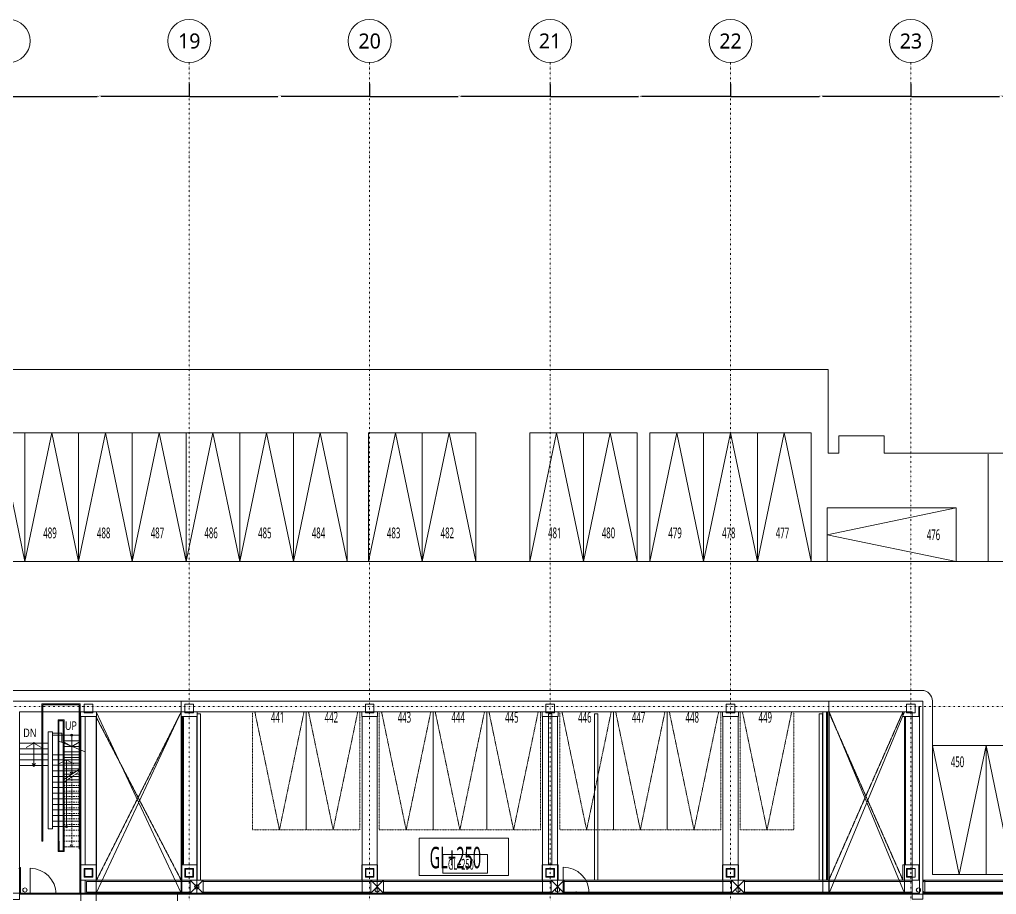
# Model space of a CAD drawing. Extents: x -76427 to 292734, y -42117 to 131250.
# Drawn here: x 151700 to 197181, y 90491 to 131250 of the extents above; entities that cross this region are included whole.
import ezdxf
from ezdxf.enums import TextEntityAlignment as Align

# ---------------------------------------------------------------- set-up
doc = ezdxf.new("R2010")
doc.units = 0
doc.header["$LTSCALE"] = 250
doc.set_wipeout_variables(frame=1)
for name, pattern in [('H12PL1$0$CENTERK0', [0.065, 0.05, -0.005, 0.005, -0.005]), ('H12PL1$0$DOTK1', [0.01, 0.005, -0.005]), ('H12PL1$0$JJP_三點線', [0.9, 0.3, -0.15, 0, -0.15, 0, -0.15, 0, -0.15]), ('H12PL1$0$JJP_虛線(退縮線、投影線、地下室範圍、非屬本工程、圖面分區)', [0.45, 0.3, -0.15]), ('H12PL1$0$Wipeout_Contour', [1, 0, -1]), ('H12PL1$0$虛線', [0.846667, 0.423333, -0.423333])]:
    doc.linetypes.add(name, pattern=pattern)
for name, color, linetype in [('H12PL1$0$A-DIM', 252, 'Continuous'), ('H12PL1$0$A-OBJE-2D', 252, 'Continuous'), ('H12PL1$0$A-OBJE-MEP', 252, 'Continuous'), ('H12PL1$0$A-RAIL', 252, 'Continuous'), ('H12PL1$0$A-STRS', 252, 'Continuous'), ('H12PL1$0$A-TEXT', 252, 'Continuous'), ('H12PL1$0$A-WALL-EX', 252, 'Continuous'), ('H12PL1$0$A-WALL-IN', 252, 'Continuous'), ('H12PL1$0$Hattch', 252, 'Continuous'), ('H12PL1$0$L10_14_200_LEVEL', 252, 'Continuous'), ('H12PL1$0$L10_14_DRAN', 252, 'Continuous'), ('H12PL1$0$L10_14_HYOKI', 252, 'Continuous'), ('H12PL1$0$L10_14_KABE1', 252, 'Continuous'), ('H12PL1$0$L10_14_LEVEL', 252, 'Continuous'), ('H12PL1$0$L10_14_PKG', 252, 'Continuous'), ('H12PL1$0$L10_14_PKG-NN', 252, 'Continuous'), ('H12PL1$0$L10_14_SIAGE1', 252, 'Continuous'), ('H12PL1$0$L10_14_SITE', 252, 'Continuous'), ('H12PL1$0$L10_14_STEEL2', 252, 'Continuous'), ('H12PL1$0$L10_14_SUGATA2', 252, 'Continuous'), ('H12PL1$0$L10_14_SUGATA3', 252, 'Continuous'), ('H12PL1$0$L10_14_TATEGU1', 252, 'Continuous'), ('H12PL1$0$L10_14_TATEGU3', 252, 'Continuous'), ('H12PL1$0$S-BEAM-SHOW', 252, 'Continuous'), ('H12PL1$0$S-COL', 252, 'Continuous'), ('H12PL1$0$S-FNDN', 252, 'Continuous'), ('H12PL1$0$S-GRID', 252, 'Continuous'), ('H12PL1$0$S-SLAB-SHOW', 252, 'Continuous')]:
    doc.layers.add(name, color=color, linetype=linetype)
doc.styles.add('H12PL1$0$dim-txt', font='isocp.shx', dxfattribs={"width": 0.7, "bigfont": 'chineset.shx'})
doc.styles.add('H12PL1$0$Standard', font='', dxfattribs={"width": 0.8})
doc.styles.get('H12PL1$0$Standard').set_extended_font_data('Microsoft JhengHei')
doc.dimstyles.new('H12PL1$0$ARCH-dim-200MM', dxfattribs={"dimscale": 200, "dimtxt": 0.3, "dimasz": 0.1, "dimexe": 0.1, "dimexo": 0.1, "dimgap": 0.05, "dimtad": 1, "dimdec": 0, "dimlfac": 10, "dimrnd": 0.5, "dimdsep": 46, "dimtxsty": 'H12PL1$0$dim-txt', "dimblk": 'H12PL1$0$_Dot', "dimcen": 2, "dimclrd": 256, "dimclre": 256, "dimclrt": 256, "dimadec": 0, "dimazin": 0, "dimtfac": 1, "dimtix": 1, "dimtmove": 2, "dimatfit": 3, "dimldrblk": 'H12PL1$0$_OBLIQUE', "dimfxl": 1, "dimtvp": 1, "dimtolj": 1, "dimarcsym": 0})

# ---------------------------------------------------------------- blocks, each defined once
blk = doc.blocks.new('*D106')
at = {"layer": 'DEFPOINTS', "color": 0, "linetype": 'Continuous', "transparency": 16777216}
for p in [(151200, 128250), (159600, 128250), (159600, 127670)]:
    blk.add_point(p, dxfattribs=at)
at = {"layer": 'H12PL1$0$A-DIM', "linetype": 'Continuous', "lineweight": -2, "transparency": 16777216}
for p, q in [((151200, 128230), (151200, 127650)), ((159600, 128230), (159600, 127650)), ((151220, 127670), (155321, 127670)), ((159580, 127670), (155479, 127670))]:
    blk.add_line(p, q, dxfattribs=at)
at = {"layer": 'H12PL1$0$A-DIM', "linetype": 'Continuous', "lineweight": 0, "transparency": 16777216, "insert": (155400, 127670), "char_height": 60, "attachment_point": 5, "style": 'H12PL1$0$dim-txt'}
blk.add_mtext('\\A1;84000', dxfattribs=at)
blk = doc.blocks.new('H12PL1$0$_Dot')
blk = doc.blocks.new('H12PL1$0$_OBLIQUE')
at = {"color": 0, "linetype": 'ByBlock', "lineweight": -2}
blk.add_line((-0.5, -0.5), (0.5, 0.5), dxfattribs=at)
blk = doc.blocks.new('*D107')
at = {"layer": 'DEFPOINTS', "color": 0, "linetype": 'Continuous', "transparency": 16777216}
for p in [(159600, 128250), (168000, 128250), (168000, 127670)]:
    blk.add_point(p, dxfattribs=at)
at = {"layer": 'H12PL1$0$A-DIM', "linetype": 'Continuous', "lineweight": -2, "transparency": 16777216}
for p, q in [((159600, 128230), (159600, 127650)), ((168000, 128230), (168000, 127650)), ((159620, 127670), (163721, 127670)), ((167980, 127670), (163879, 127670))]:
    blk.add_line(p, q, dxfattribs=at)
at = {"layer": 'H12PL1$0$A-DIM', "linetype": 'Continuous', "lineweight": 0, "transparency": 16777216, "insert": (163800, 127670), "char_height": 60, "attachment_point": 5, "style": 'H12PL1$0$dim-txt'}
blk.add_mtext('\\A1;84000', dxfattribs=at)
blk = doc.blocks.new('*D108')
at = {"layer": 'DEFPOINTS', "color": 0, "linetype": 'Continuous', "transparency": 16777216}
for p in [(168000, 128250), (176400, 128250), (176400, 127670)]:
    blk.add_point(p, dxfattribs=at)
at = {"layer": 'H12PL1$0$A-DIM', "linetype": 'Continuous', "lineweight": -2, "transparency": 16777216}
for p, q in [((168000, 128230), (168000, 127650)), ((176400, 128230), (176400, 127650)), ((168020, 127670), (172121, 127670)), ((176380, 127670), (172279, 127670))]:
    blk.add_line(p, q, dxfattribs=at)
at = {"layer": 'H12PL1$0$A-DIM', "linetype": 'Continuous', "lineweight": 0, "transparency": 16777216, "insert": (172200, 127670), "char_height": 60, "attachment_point": 5, "style": 'H12PL1$0$dim-txt'}
blk.add_mtext('\\A1;84000', dxfattribs=at)
blk = doc.blocks.new('*D109')
at = {"layer": 'DEFPOINTS', "color": 0, "linetype": 'Continuous', "transparency": 16777216}
for p in [(176400, 128250), (184800, 128250), (184800, 127670)]:
    blk.add_point(p, dxfattribs=at)
at = {"layer": 'H12PL1$0$A-DIM', "linetype": 'Continuous', "lineweight": -2, "transparency": 16777216}
for p, q in [((176400, 128230), (176400, 127650)), ((184800, 128230), (184800, 127650)), ((176420, 127670), (180521, 127670)), ((184780, 127670), (180679, 127670))]:
    blk.add_line(p, q, dxfattribs=at)
at = {"layer": 'H12PL1$0$A-DIM', "linetype": 'Continuous', "lineweight": 0, "transparency": 16777216, "insert": (180600, 127670), "char_height": 60, "attachment_point": 5, "style": 'H12PL1$0$dim-txt'}
blk.add_mtext('\\A1;84000', dxfattribs=at)
blk = doc.blocks.new('*D110')
at = {"layer": 'DEFPOINTS', "color": 0, "linetype": 'Continuous', "transparency": 16777216}
for p in [(184800, 128250), (193200, 128250), (193200, 127670)]:
    blk.add_point(p, dxfattribs=at)
at = {"layer": 'H12PL1$0$A-DIM', "linetype": 'Continuous', "lineweight": -2, "transparency": 16777216}
for p, q in [((184800, 128230), (184800, 127650)), ((193200, 128230), (193200, 127650)), ((184820, 127670), (188921, 127670)), ((193180, 127670), (189079, 127670))]:
    blk.add_line(p, q, dxfattribs=at)
at = {"layer": 'H12PL1$0$A-DIM', "linetype": 'Continuous', "lineweight": 0, "transparency": 16777216, "insert": (189000, 127670), "char_height": 60, "attachment_point": 5, "style": 'H12PL1$0$dim-txt'}
blk.add_mtext('\\A1;84000', dxfattribs=at)
blk = doc.blocks.new('*D111')
at = {"layer": 'DEFPOINTS', "color": 0, "linetype": 'Continuous', "transparency": 16777216}
for p in [(193200, 128250), (201600, 128250), (201600, 127670)]:
    blk.add_point(p, dxfattribs=at)
at = {"layer": 'H12PL1$0$A-DIM', "linetype": 'Continuous', "lineweight": -2, "transparency": 16777216}
for p, q in [((193200, 128230), (193200, 127650)), ((201600, 128230), (201600, 127650)), ((193220, 127670), (197321, 127670)), ((201580, 127670), (197479, 127670))]:
    blk.add_line(p, q, dxfattribs=at)
at = {"layer": 'H12PL1$0$A-DIM', "linetype": 'Continuous', "lineweight": 0, "transparency": 16777216, "insert": (197400, 127670), "char_height": 60, "attachment_point": 5, "style": 'H12PL1$0$dim-txt'}
blk.add_mtext('\\A1;84000', dxfattribs=at)
blk = doc.blocks.new('H12PL1')
at = {"layer": 'H12PL1$0$L10_14_200_LEVEL', "lineweight": 0, "flags": 128}
blk.add_lwpolyline([(171401.8, 92350.47), (173482.89, 92350.47), (173482.89, 91482.58), (171401.8, 91482.58)], close=True, dxfattribs=at)
at = {"layer": 'H12PL1$0$L10_14_DRAN', "lineweight": 0}
for centre in [(151950, 90700), (159950, 90850), (168350, 90700), (176750, 90700), (185150, 90700), (193550, 90700)]:
    blk.add_circle(centre, 100, dxfattribs=at)
at = {"layer": 'H12PL1$0$L10_14_HYOKI', "linetype": 'H12PL1$0$CENTERK0', "lineweight": 0}
for p, q in [((155280, 91150), (159230, 99000)), ((155280, 98730), (159230, 91150)), ((192830, 91150), (189370, 99000)), ((192830, 99000), (189370, 91150))]:
    blk.add_line(p, q, dxfattribs=at)
at = {"layer": 'H12PL1$0$L10_14_HYOKI', "lineweight": 0}
blk.add_line((153502, 97650), (154752, 97130), dxfattribs=at)
at = {"layer": 'H12PL1$0$L10_14_HYOKI', "lineweight": 0, "flags": 128}
for points in [[(154127, 97910), (154127, 97390), (154477, 97590), (154127, 97390), (153777, 97590)], [(152365, 96500), (152365, 97540), (152715, 97340), (152365, 97540), (152015, 97340)], [(153885, 93650), (153885, 96770), (154235, 96570), (153885, 96770), (153535, 96570)]]:
    blk.add_lwpolyline(points, dxfattribs=at)
at = {"layer": 'H12PL1$0$L10_14_HYOKI', "lineweight": 0}
for centre in [(154127, 97910), (152365, 96500), (153885, 93650)]:
    blk.add_circle(centre, 50, dxfattribs=at)
at = {"layer": 'H12PL1$0$L10_14_KABE1', "lineweight": 0}
for p, q in [((151750, 91750), (151150, 91750)), ((151750, 91750), (151750, 90550)), ((152135, 90550), (151750, 90550)), ((152135, 90500), (152135, 90550)), ((153465, 90500), (153465, 90550)), ((176950, 90550), (153465, 90550)), ((178280, 90550), (178280, 90500)), ((185350, 90550), (178280, 90550)), ((243550, 90550), (185350, 90550))]:
    blk.add_line(p, q, dxfattribs=at)
at = {"layer": 'H12PL1$0$L10_14_KABE1', "lineweight": 0, "flags": 128}
for points in [[(176950, 90550), (176950, 90500)], [(185350, 90550), (185350, 90500)]]:
    blk.add_lwpolyline(points, dxfattribs=at)
at = {"layer": 'H12PL1$0$L10_14_LEVEL', "lineweight": 0, "flags": 128}
blk.add_lwpolyline([(170299.49, 93115.77), (174461.66, 93115.77), (174461.66, 91379.99), (170299.49, 91379.99)], close=True, dxfattribs=at)
at = {"layer": 'H12PL1$0$L10_14_PKG', "lineweight": 0, "flags": 128}
for points in [[(151950, 106000), (150700, 112000), (149450, 106000)], [(154450, 106000), (153200, 112000), (151950, 106000)], [(156950, 106000), (155700, 112000), (154450, 106000)], [(159450, 106000), (158200, 112000), (156950, 106000)], [(161950, 106000), (160700, 112000), (159450, 106000)], [(164450, 106000), (163200, 112000), (161950, 106000)], [(166950, 106000), (165700, 112000), (164450, 106000)], [(170450, 106000), (169200, 112000), (167950, 106000)], [(172950, 106000), (171700, 112000), (170450, 106000)], [(177950, 106000), (176700, 112000), (175450, 106000)], [(180450, 106000), (179200, 112000), (177950, 106000)], [(183550, 106000), (182300, 112000), (181050, 106000)], [(186050, 106000), (184800, 112000), (183550, 106000)], [(188550, 106000), (187300, 112000), (186050, 106000)], [(195300, 108500), (189300, 107250), (195300, 106000)], [(194200, 97425), (195450, 91425), (196700, 97425)], [(196700, 97425), (197950, 91425), (199200, 97425)]]:
    blk.add_lwpolyline(points, dxfattribs=at)
for points in [[(151950, 106000), (151950, 112000), (149450, 112000), (149450, 106000)], [(154450, 106000), (154450, 112000), (151950, 112000), (151950, 106000)], [(156950, 106000), (156950, 112000), (154450, 112000), (154450, 106000)], [(159450, 106000), (159450, 112000), (156950, 112000), (156950, 106000)], [(161950, 106000), (161950, 112000), (159450, 112000), (159450, 106000)], [(164450, 106000), (164450, 112000), (161950, 112000), (161950, 106000)], [(166950, 106000), (166950, 112000), (164450, 112000), (164450, 106000)], [(170450, 106000), (170450, 112000), (167950, 112000), (167950, 106000)], [(172950, 106000), (172950, 112000), (170450, 112000), (170450, 106000)], [(177950, 106000), (177950, 112000), (175450, 112000), (175450, 106000)], [(180450, 106000), (180450, 112000), (177950, 112000), (177950, 106000)], [(183550, 106000), (183550, 112000), (181050, 112000), (181050, 106000)], [(186050, 106000), (186050, 112000), (183550, 112000), (183550, 106000)], [(188550, 106000), (188550, 112000), (186050, 112000), (186050, 106000)], [(195300, 108500), (195300, 106000), (189300, 106000), (189300, 108500)], [(194200, 97425), (194200, 91425), (196700, 91425), (196700, 97425)], [(196700, 97425), (196700, 91425), (199200, 91425), (199200, 97425)]]:
    blk.add_lwpolyline(points, close=True, dxfattribs=at)
at = {"layer": 'H12PL1$0$L10_14_PKG', "linetype": 'H12PL1$0$DOTK1', "lineweight": 0, "flags": 128}
for points in [[(162550, 99500), (162550, 93500), (165050, 93500), (165050, 99500)], [(165050, 99500), (165050, 93500), (167550, 93500), (167550, 99500)], [(168450, 99500), (168450, 93500), (170950, 93500), (170950, 99500)], [(170950, 99500), (170950, 93500), (173450, 93500), (173450, 99500)], [(173450, 99500), (173450, 93500), (175950, 93500), (175950, 99500)], [(176850, 99500), (176850, 93500), (179350, 93500), (179350, 99500)], [(179350, 99500), (179350, 93500), (181850, 93500), (181850, 99500)], [(181850, 99500), (181850, 93500), (184350, 93500), (184350, 99500)], [(187750, 99500), (187750, 93500), (185250, 93500), (185250, 99500)]]:
    blk.add_lwpolyline(points, close=True, dxfattribs=at)
for points in [[(162550, 99500), (163800, 93500), (165050, 99500)], [(165050, 99500), (166300, 93500), (167550, 99500)], [(168450, 99500), (169700, 93500), (170950, 99500)], [(170950, 99500), (172200, 93500), (173450, 99500)], [(173450, 99500), (174700, 93500), (175950, 99500)], [(176850, 99500), (178100, 93500), (179350, 99500)], [(179350, 99500), (180600, 93500), (181850, 99500)], [(181850, 99500), (183100, 93500), (184350, 99500)], [(187750, 99500), (186500, 93500), (185250, 99500)]]:
    blk.add_lwpolyline(points, dxfattribs=at)
at = {"layer": 'H12PL1$0$L10_14_SIAGE1', "lineweight": 0}
for p, q in [((176950, 90550), (176975, 90550)), ((178280, 90550), (178255, 90550))]:
    blk.add_line(p, q, dxfattribs=at)
at = {"layer": 'H12PL1$0$L10_14_SITE', "lineweight": 0}
for p, q in [((196800, 106000), (196800, 111000)), ((18950, 106000), (250600, 106000)), ((25250, 100000), (193700, 100000)), ((194200, 91425), (194200, 99500))]:
    blk.add_line(p, q, dxfattribs=at)
blk.add_arc((193700, 99500), 500, 0, 90, dxfattribs=at)
at = {"layer": 'H12PL1$0$L10_14_STEEL2', "lineweight": 0, "flags": 128}
for points in [[(154710, 98950), (154710, 99350), (155110, 99350), (155110, 98950)], [(154735, 98975), (154735, 99325), (155085, 99325), (155085, 98975)], [(159400, 98950), (159400, 99350), (159800, 99350), (159800, 98950)], [(159425, 98975), (159425, 99325), (159775, 99325), (159775, 98975)], [(167800, 98950), (167800, 99350), (168200, 99350), (168200, 98950)], [(167825, 98975), (167825, 99325), (168175, 99325), (168175, 98975)], [(176200, 98950), (176200, 99350), (176600, 99350), (176600, 98950)], [(176225, 98975), (176225, 99325), (176575, 99325), (176575, 98975)], [(184600, 98950), (184600, 99350), (185000, 99350), (185000, 98950)], [(184625, 98975), (184625, 99325), (184975, 99325), (184975, 98975)], [(193000, 98950), (193000, 99350), (193400, 99350), (193400, 98950)], [(193025, 98975), (193025, 99325), (193375, 99325), (193375, 98975)], [(154710, 91300), (154710, 91700), (155110, 91700), (155110, 91300)], [(154735, 91325), (154735, 91675), (155085, 91675), (155085, 91325)], [(159400, 91300), (159400, 91700), (159800, 91700), (159800, 91300)], [(159425, 91325), (159425, 91675), (159775, 91675), (159775, 91325)], [(167800, 91300), (167800, 91700), (168200, 91700), (168200, 91300)], [(167825, 91325), (167825, 91675), (168175, 91675), (168175, 91325)], [(176200, 91300), (176200, 91700), (176600, 91700), (176600, 91300)], [(176225, 91325), (176225, 91675), (176575, 91675), (176575, 91325)], [(184600, 91300), (184600, 91700), (185000, 91700), (185000, 91300)], [(184625, 91325), (184625, 91675), (184975, 91675), (184975, 91325)], [(193000, 91300), (193000, 91700), (193400, 91700), (193400, 91300)], [(193025, 91325), (193025, 91675), (193375, 91675), (193375, 91325)]]:
    blk.add_lwpolyline(points, close=True, dxfattribs=at)
at = {"layer": 'H12PL1$0$L10_14_SUGATA2', "lineweight": 0}
for p, q in [((155280, 99450), (159180, 99450)), ((155280, 99400), (159180, 99400)), ((159180, 99450), (159180, 99400)), ((189270, 99450), (189270, 91150)), ((189270, 99450), (192780, 99450)), ((189320, 99400), (189320, 91150)), ((189320, 99400), (192780, 99400)), ((192780, 99450), (192780, 99400)), ((154540, 91870), (154540, 98780)), ((154760, 98780), (154760, 91870)), ((159280, 98730), (159330, 98730)), ((159280, 98730), (159280, 91920)), ((159330, 98730), (159330, 91920)), ((193470, 98730), (193470, 91920)), ((193520, 98730), (193470, 98730)), ((193520, 98730), (193520, 91920)), ((151500, 98060), (151700, 98060)), ((151700, 91750), (151700, 98060)), ((153030, 98060), (153230, 98060)), ((153030, 93550), (153030, 98060)), ((153230, 93550), (153230, 98060)), ((153744, 97549.33), (153744, 98010)), ((154510, 97230.67), (154510, 98010)), ((153230, 97000), (154540, 97000)), ((153030, 93550), (153230, 93550)), ((159330, 91920), (159280, 91920)), ((193520, 91920), (193470, 91920)), ((154560, 91150), (154560, 90550)), ((154760, 91150), (154760, 90550))]:
    blk.add_line(p, q, dxfattribs=at)
at = {"layer": 'H12PL1$0$L10_14_SUGATA2', "lineweight": 0, "flags": 128}
blk.add_lwpolyline([(244100, 113800), (243600, 113800), (243600, 114950), (235150, 114950), (235150, 106200), (234550, 106200), (234550, 106950), (201650, 106950), (201650, 106200), (201050, 106200), (201050, 114950), (199050, 114950), (199050, 111550), (199850, 111550), (199850, 111050), (191950, 111050), (191950, 111850), (189850, 111850), (189850, 111050), (189350, 111050), (189350, 114950), (145050, 114950)], dxfattribs=at)
for points in [[(155280, 99500), (154540, 99500), (154540, 98780), (155280, 98780)], [(159970, 99500), (159230, 99500), (159230, 98780), (159970, 98780)], [(168370, 99500), (167630, 99500), (167630, 98780), (168370, 98780)], [(176770, 99500), (176030, 99500), (176030, 98780), (176770, 98780)], [(185170, 99500), (184430, 99500), (184430, 98780), (185170, 98780)], [(193570, 99500), (192830, 99500), (192830, 98780), (193570, 98780)], [(154540, 91150), (154540, 91870), (155280, 91870), (155280, 91150)], [(159230, 91150), (159230, 91870), (159970, 91870), (159970, 91150)], [(167630, 91150), (167630, 91870), (168370, 91870), (168370, 91150)], [(176030, 91150), (176030, 91870), (176770, 91870), (176770, 91150)], [(184430, 91150), (184430, 91870), (185170, 91870), (185170, 91150)], [(192830, 91150), (192830, 91870), (193570, 91870), (193570, 91150)]]:
    blk.add_lwpolyline(points, close=True, dxfattribs=at)
at = {"layer": 'H12PL1$0$L10_14_SUGATA3', "lineweight": 0}
for p, q in [((151500, 99500), (154540, 99500)), ((155280, 99500), (159230, 99500)), ((155280, 99500), (159230, 99500)), ((159970, 99500), (189500, 99500)), ((192830, 99500), (189500, 99500)), ((155280, 99000), (159230, 99000)), ((155280, 98780), (155280, 91870)), ((159230, 98780), (159230, 91870)), ((189370, 91150), (189370, 99000)), ((189370, 99000), (192830, 99000)), ((192950, 91870), (192950, 98780)), ((193570, 91870), (193570, 98780)), ((153230, 98010), (153664, 98010)), ((153664, 97582.61), (153664, 98010)), ((153744, 97910), (154510, 97910)), ((151700, 97540), (153030, 97540)), ((153744, 97650), (154510, 97650)), ((154127, 97390), (154510, 97390)), ((151700, 97280), (153030, 97280)), ((151700, 97020), (153030, 97020)), ((151700, 96760), (153030, 96760)), ((151700, 96500), (153030, 96500)), ((153230, 96770), (154540, 96770)), ((153230, 96510), (154540, 96510)), ((153230, 96250), (154540, 96250)), ((153230, 95990), (154540, 95990)), ((153230, 95730), (154540, 95730)), ((153230, 95470), (154540, 95470)), ((153230, 95210), (154540, 95210)), ((153230, 94950), (154540, 94950)), ((153230, 94690), (154540, 94690)), ((153230, 94430), (154540, 94430)), ((153230, 94170), (154540, 94170)), ((153230, 93910), (154540, 93910)), ((153230, 93650), (154540, 93650)), ((154810, 91100), (159650, 91100)), ((154810, 91100), (154810, 90600)), ((155280, 91150), (243550, 91150)), ((155280, 91100), (159650, 91100)), ((160250, 91150), (159650, 90550)), ((160250, 90550), (159650, 91150)), ((160250, 91100), (168050, 91100)), ((160250, 91100), (176450, 91100)), ((168650, 91150), (168050, 90550)), ((168650, 90550), (168050, 91150)), ((168650, 91100), (176450, 91100)), ((177050, 91150), (176450, 90550)), ((177050, 90550), (176450, 91150)), ((177050, 91100), (184850, 91100)), ((177050, 91100), (184850, 91100)), ((185450, 91150), (184850, 90550)), ((185450, 90550), (184850, 91150)), ((185450, 91100), (193250, 91100)), ((193250, 91150), (193850, 90550)), ((193250, 90550), (193850, 91150)), ((193850, 91100), (201300, 91100)), ((159650, 90600), (154810, 90600)), ((168050, 90600), (160250, 90600)), ((176450, 90600), (168650, 90600)), ((184850, 90600), (177050, 90600)), ((185450, 90600), (193250, 90600)), ((193850, 90600), (201300, 90600))]:
    blk.add_line(p, q, dxfattribs=at)
at = {"layer": 'H12PL1$0$L10_14_SUGATA3', "lineweight": 0, "flags": 128}
for points in [[(160250, 90550), (159650, 90550), (159650, 91150), (160250, 91150)], [(168650, 90550), (168050, 90550), (168050, 91150), (168650, 91150)], [(177050, 90550), (176450, 90550), (176450, 91150), (177050, 91150)], [(185450, 90550), (184850, 90550), (184850, 91150), (185450, 91150)], [(193250, 90550), (193850, 90550), (193850, 91150), (193250, 91150)]]:
    blk.add_lwpolyline(points, close=True, dxfattribs=at)
at = {"layer": 'H12PL1$0$L10_14_TATEGU1', "lineweight": 0, "flags": 128}
for points in [[(152160, 90500), (152160, 90510), (152185, 90510), (152185, 90500)], [(153440, 90500), (153440, 90510), (153415, 90510), (153415, 90500)], [(176975, 90535), (176975, 90560), (177000, 90560), (177000, 90515), (177015, 90515), (177015, 90500)], [(178255, 90535), (178255, 90560), (178230, 90560), (178230, 90515), (178215, 90515), (178215, 90500)]]:
    blk.add_lwpolyline(points, dxfattribs=at)
at = {"layer": 'H12PL1$0$L10_14_TATEGU3', "lineweight": 0}
for p, q in [((152200, 90510), (152200, 91710)), ((177015, 90560), (177015, 91760)), ((177615, 90500), (177615, 90625))]:
    blk.add_line(p, q, dxfattribs=at)
at = {"layer": 'H12PL1$0$L10_14_TATEGU3', "lineweight": 0, "flags": 128}
blk.add_lwpolyline([(153410, 90500), (153410, 90510), (152190, 90510), (152190, 90500)], dxfattribs=at)
blk.add_lwpolyline([(178225, 90560), (177005, 90560), (177005, 90520), (178225, 90520)], close=True, dxfattribs=at)
at = {"layer": 'H12PL1$0$L10_14_TATEGU3', "lineweight": 0}
for centre in [(152200, 90510), (177015, 90560)]:
    blk.add_arc(centre, 1200, 0, 90, dxfattribs=at)
at = {"layer": 'H12PL1$0$S-GRID', "linetype": 'H12PL1$0$JJP_三點線', "lineweight": 0}
for p, q in [((159600, 128250), (159600, 129250)), ((168000, 128250), (168000, 129250)), ((176400, 128250), (176400, 129250)), ((184800, 128250), (184800, 129250)), ((193200, 128250), (193200, 129250))]:
    blk.add_line(p, q, dxfattribs=at)
at = {"layer": 'H12PL1$0$S-GRID', "lineweight": 0}
for centre in [(151200, 130250), (159600, 130250), (168000, 130250), (176400, 130250), (184800, 130250), (193200, 130250)]:
    blk.add_circle(centre, 1000, dxfattribs=at)
at = {"layer": 'H12PL1$0$S-GRID', "linetype": 'H12PL1$0$JJP_三點線', "lineweight": 0}
for p in [(159600, 128250), (159600, 128250), (168000, 128250), (168000, 128250), (176400, 128250), (176400, 128250), (184800, 128250), (184800, 128250), (193200, 128250), (193200, 128250)]:
    blk.add_point(p, dxfattribs=at)
at = {"layer": 'H12PL1$0$L10_14_200_LEVEL', "linetype": 'Continuous', "lineweight": 0, "insert": (171647.85, 91894.66), "char_height": 500, "attachment_point": 4, "style": 'H12PL1$0$Standard'}
blk.add_mtext('\\A1;{\\W0.52;GL+250}', dxfattribs=at)
at = {"layer": 'H12PL1$0$L10_14_LEVEL', "linetype": 'Continuous', "lineweight": 0, "insert": (170791.57, 92204.15), "char_height": 1000, "attachment_point": 4, "style": 'H12PL1$0$Standard'}
blk.add_mtext('\\A1;{\\W0.52;GL+250}', dxfattribs=at)
at = {"layer": 'H12PL1$0$L10_14_PKG-NN', "linetype": 'Continuous', "lineweight": 0, "char_height": 500, "attachment_point": 4, "style": 'H12PL1$0$Standard'}
for s, insert in [('\\A1;{\\W0.56;489}', (152804.97, 107330.97)), ('\\A1;{\\W0.56;488}', (155304.97, 107330.97)), ('\\A1;{\\W0.56;487}', (157804.97, 107330.97)), ('\\A1;{\\W0.56;486}', (160304.97, 107330.97)), ('\\A1;{\\W0.56;485}', (162804.97, 107330.97)), ('\\A1;{\\W0.56;484}', (165304.97, 107330.97)), ('\\A1;{\\W0.56;483}', (168804.97, 107330.97)), ('\\A1;{\\W0.56;482}', (171304.97, 107330.97)), ('\\A1;{\\W0.56;481}', (176304.97, 107331.81)), ('\\A1;{\\W0.56;480}', (178804.97, 107330.97)), ('\\A1;{\\W0.56;479}', (181904.97, 107330.97)), ('\\A1;{\\W0.56;478}', (184404.97, 107330.97)), ('\\A1;{\\W0.56;477}', (186904.97, 107335.08)), ('\\A1;{\\W0.56;476}', (193934.94, 107245.88)), ('\\A1;{\\W0.56;441}', (163404.97, 98748.9)), ('\\A1;{\\W0.56;442}', (165904.97, 98748.05)), ('\\A1;{\\W0.56;443}', (169304.97, 98743.93)), ('\\A1;{\\W0.56;444}', (171804.97, 98748.05)), ('\\A1;{\\W0.56;445}', (174304.97, 98743.93)), ('\\A1;{\\W0.56;446}', (177704.97, 98743.93)), ('\\A1;{\\W0.56;447}', (180204.97, 98748.05)), ('\\A1;{\\W0.56;448}', (182704.97, 98743.93)), ('\\A1;{\\W0.56;449}', (186104.97, 98743.93)), ('\\A1;{\\W0.56;450}', (195054.97, 96668.93))]:
    blk.add_mtext(s, dxfattribs=dict(at, insert=insert))
at = {"layer": 'H12PL1$0$S-GRID', "style": 'H12PL1$0$Standard'}
for s, p in [('19', (159600, 130602.36)), ('20', (168000, 130600)), ('21', (176400, 130602.36)), ('22', (184800, 130600)), ('23', (193200, 130600))]:
    blk.add_text(s, height=700, dxfattribs=at).set_placement(p, align=Align.TOP_CENTER)
at = {"layer": 'H12PL1$0$A-DIM', "linetype": 'Continuous', "lineweight": 0}
for base, p1, p2, picture, middle in [((159600, 127670), (151200, 128250), (159600, 128250), '*D106', (155400, 127670)), ((168000, 127670), (159600, 128250), (168000, 128250), '*D107', (163800, 127670)), ((176400, 127670), (168000, 128250), (176400, 128250), '*D108', (172200, 127670)), ((184800, 127670), (176400, 128250), (184800, 128250), '*D109', (180600, 127670)), ((193200, 127670), (184800, 128250), (193200, 128250), '*D110', (189000, 127670)), ((201600, 127670), (193200, 128250), (201600, 128250), '*D111', (197400, 127670))]:
    dim = blk.add_linear_dim(base=base, p1=p1, p2=p2, dimstyle='H12PL1$0$ARCH-dim-200MM', dxfattribs=at)
    dim.commit()
    dim.dimension.update_dxf_attribs({"geometry": picture, "text_midpoint": middle, "dimtype": 128})
at = {"linetype": 'H12PL1$0$Wipeout_Contour', "lineweight": 0, "ltscale": 157673.726295}
blk.add_wipeout([(151200, 99500), (193750, 99500), (193750, 90280), (193250, 90280), (193250, 99000), (151700, 99000), (151700, 90250), (151200, 90250)], dxfattribs=at).dxf.layer = 'H12PL1$0$Hattch'
at = {"layer": 'H12PL1$0$A-OBJE-2D', "lineweight": 0}
for p, q in [((155260, 90550), (159230, 99000)), ((159230, 90550), (155260, 99000)), ((189400, 90550), (192900, 99000)), ((192900, 90550), (189400, 99000))]:
    blk.add_line(p, q, dxfattribs=at)
at = {"layer": 'H12PL1$0$A-OBJE-MEP', "lineweight": 0, "flags": 128}
for points in [[(152045, 90700, 1), (151855, 90700, 1)], [(160045, 90850, 1), (159855, 90850, 1)], [(168445, 90700, 1), (168255, 90700, 1)], [(176845, 90700, 1), (176655, 90700, 1)], [(185245, 90700, 1), (185055, 90700, 1)], [(193645, 90700, 1), (193455, 90700, 1)]]:
    blk.add_lwpolyline(points, format="xyb", close=True, dxfattribs=at)
at = {"layer": 'H12PL1$0$A-OBJE-MEP', "lineweight": 0}
for centre in [(151950, 90700), (159950, 90850), (168350, 90700), (176750, 90700), (185150, 90700), (193550, 90700)]:
    blk.add_circle(centre, 100, dxfattribs=at)
at = {"layer": 'H12PL1$0$A-RAIL', "lineweight": 0}
for p, q in [((152742.65, 99371.35), (152742.65, 97650)), ((154523.35, 99371.35), (152742.65, 99371.35)), ((152785.35, 97650), (152785.35, 99328.65)), ((152785.35, 99328.65), (154480.65, 99328.65)), ((153650, 99350), (153616, 99350)), ((153633, 99367), (153633, 99333)), ((154480.65, 99328.65), (154480.65, 97390)), ((154523.35, 97390), (154523.35, 99371.35)), ((152747, 98500), (152781, 98500)), ((152764, 98517), (152764, 98483)), ((153492.65, 98621.35), (153492.65, 97650)), ((153773.35, 98621.35), (153492.65, 98621.35)), ((153535.35, 97650), (153535.35, 98578.65)), ((153535.35, 98578.65), (153730.65, 98578.65)), ((153730.65, 98578.65), (153730.65, 97390)), ((153773.35, 97390), (153773.35, 98621.35)), ((154519, 98370), (154485, 98370)), ((154502, 98353), (154502, 98387)), ((153773.35, 98010), (153730.65, 98010)), ((153730.65, 98010), (153730.65, 97910)), ((153730.65, 97910), (153730.65, 92710)), ((153773.35, 97910), (153773.35, 98010)), ((153773.35, 92710), (153773.35, 97910)), ((154523.35, 98010), (154480.65, 98010)), ((154480.65, 98010), (154480.65, 97910)), ((154480.65, 97910), (154480.65, 92710)), ((154523.35, 97910), (154523.35, 98010)), ((154523.35, 92710), (154523.35, 97910)), ((152742.65, 97650), (152742.65, 92970)), ((152785.35, 92970), (152785.35, 97650)), ((153492.65, 97650), (153492.65, 92970)), ((153535.35, 92970), (153535.35, 97650)), ((153730.65, 97390), (153730.65, 92710)), ((153773.35, 92710), (153773.35, 97390)), ((154480.65, 97390), (154480.65, 92710)), ((154523.35, 92710), (154523.35, 97390)), ((153769, 96880), (153735, 96880)), ((153752, 96863), (153752, 96897)), ((154519, 96880), (154485, 96880)), ((154502, 96863), (154502, 96897)), ((152747, 96567), (152781, 96567)), ((152764, 96584), (152764, 96550)), ((153497, 96567), (153531, 96567)), ((153514, 96584), (153514, 96550)), ((153769, 96307), (153735, 96307)), ((153769, 96095), (153735, 96095)), ((153752, 96290), (153752, 96324)), ((153752, 96078), (153752, 96112)), ((154519, 96307), (154485, 96307)), ((154519, 96095), (154485, 96095)), ((154502, 96290), (154502, 96324)), ((154502, 96078), (154502, 96112)), ((152747, 95729), (152781, 95729)), ((152764, 95746), (152764, 95712)), ((153497, 95729), (153531, 95729)), ((153514, 95746), (153514, 95712)), ((153769, 95469), (153735, 95469)), ((153769, 95310), (153735, 95310)), ((153752, 95452), (153752, 95486)), ((153752, 95293), (153752, 95327)), ((154519, 95469), (154485, 95469)), ((154519, 95310), (154485, 95310)), ((154502, 95452), (154502, 95486)), ((154502, 95293), (154502, 95327)), ((152747, 94891), (152781, 94891)), ((152764, 94908), (152764, 94874)), ((153497, 94891), (153531, 94891)), ((153514, 94908), (153514, 94874)), ((153769, 94631), (153735, 94631)), ((153752, 94614), (153752, 94648)), ((154519, 94631), (154485, 94631)), ((154502, 94614), (154502, 94648)), ((153769, 94525), (153735, 94525)), ((153752, 94508), (153752, 94542)), ((154519, 94525), (154485, 94525)), ((154502, 94508), (154502, 94542)), ((152747, 94053), (152781, 94053)), ((152764, 94070), (152764, 94036)), ((153497, 94053), (153531, 94053)), ((153514, 94070), (153514, 94036)), ((153769, 93793), (153735, 93793)), ((153769, 93740), (153735, 93740)), ((153752, 93776), (153752, 93810)), ((153752, 93723), (153752, 93757)), ((154519, 93793), (154485, 93793)), ((154519, 93740), (154485, 93740)), ((154502, 93776), (154502, 93810)), ((154502, 93723), (154502, 93757)), ((152742.65, 92970), (152785.35, 92970)), ((153492.65, 92970), (153535.35, 92970)), ((153547.35, 92970), (153504.65, 92970)), ((153504.65, 92970), (153504.65, 92488.65)), ((153547.35, 92531.35), (153547.35, 92970)), ((153504.65, 92488.65), (153773.35, 92488.65)), ((153730.65, 92531.35), (153547.35, 92531.35)), ((153730.65, 92710), (153730.65, 92531.35)), ((153730.65, 92710), (153773.35, 92710)), ((153773.35, 92488.65), (153773.35, 92710)), ((154480.65, 92710), (154480.65, 92610)), ((154480.65, 92710), (154523.35, 92710)), ((154480.65, 92610), (154523.35, 92610)), ((154523.35, 92610), (154523.35, 92710))]:
    blk.add_line(p, q, dxfattribs=at)
at = {"layer": 'H12PL1$0$A-STRS', "lineweight": 0}
for p, q in [((153736, 97910), (153736, 95818.91)), ((153752, 97910), (153736, 97910)), ((153752, 95830), (153752, 97910)), ((153752, 97910), (153752, 95830)), ((154502, 97910), (153752, 97910)), ((154502, 97910), (153752, 97910)), ((153752, 97910), (153752, 97650)), ((154127, 97910), (154127, 97650)), ((154502, 97910), (154502, 96350)), ((154518, 97910), (154502, 97910)), ((154502, 96350), (154502, 97910)), ((154502, 97650), (154502, 97910)), ((154518, 96361.09), (154518, 97910)), ((153030, 97540), (151700, 97540)), ((151700, 97540), (151700, 96500)), ((153030, 97540), (151700, 97540)), ((151700, 97540), (151700, 97280)), ((152365, 97280), (152365, 97540)), ((153030, 96500), (153030, 97540)), ((153030, 97280), (153030, 97540)), ((154502, 97650), (153752, 97650)), ((153752, 97650), (154502, 97650)), ((154502, 97650), (153752, 97650)), ((153752, 97650), (153752, 97390)), ((154502, 97390), (153752, 97390)), ((153752, 97390), (154502, 97390)), ((154502, 97390), (153752, 97390)), ((153752, 97390), (153752, 97130)), ((154127, 97650), (154127, 96090)), ((154502, 97390), (154502, 97650)), ((154502, 97130), (154502, 97390)), ((151700, 97280), (153030, 97280)), ((153030, 97280), (151700, 97280)), ((151700, 97280), (151700, 97020)), ((151700, 97280), (153030, 97280)), ((151700, 97020), (153030, 97020)), ((153030, 97020), (151700, 97020)), ((151700, 97020), (151700, 96760)), ((151700, 97020), (153030, 97020)), ((152365, 96760), (152365, 97280)), ((153030, 97020), (153030, 97280)), ((153030, 96760), (153030, 97020)), ((154502, 97130), (153752, 97130)), ((153752, 97130), (154502, 97130)), ((154502, 97130), (153752, 97130)), ((153752, 97130), (153752, 96870)), ((154502, 96870), (154502, 97130)), ((151700, 96760), (153030, 96760)), ((153030, 96760), (151700, 96760)), ((151700, 96760), (151700, 96500)), ((151700, 96760), (153030, 96760)), ((151700, 96500), (153030, 96500)), ((151700, 96500), (153030, 96500)), ((152290, 96600), (152365, 96500)), ((152365, 96500), (152365, 96760)), ((152365, 96500), (152440, 96600)), ((153030, 96500), (153030, 96760)), ((154502, 96870), (153752, 96870)), ((153752, 96870), (154502, 96870)), ((154502, 96870), (153752, 96870)), ((153752, 96870), (153752, 96610)), ((154502, 96610), (153752, 96610)), ((153752, 96610), (154502, 96610)), ((154502, 96610), (153752, 96610)), ((153752, 96610), (153752, 96350)), ((154502, 96610), (154502, 96870)), ((154502, 96350), (154502, 96610)), ((154502, 96350), (153752, 96350)), ((153752, 96350), (154502, 96350)), ((154502, 96350), (153752, 96350)), ((153752, 96350), (153752, 96090)), ((154502, 96350), (153752, 95830)), ((154127, 96090), (153752, 96090)), ((153752, 96090), (154127, 96090)), ((154127, 96090), (153752, 96090)), ((153752, 96090), (153752, 95830)), ((154052, 96190), (154127, 96090)), ((154127, 96090), (154202, 96190))]:
    blk.add_line(p, q, dxfattribs=at)
at = {"layer": 'H12PL1$0$A-STRS', "linetype": 'H12PL1$0$JJP_虛線(退縮線、投影線、地下室範圍、非屬本工程、圖面分區)', "lineweight": 0}
for p, q in [((154502, 96228.32), (153752, 95708.32)), ((154127, 95968.32), (154127, 92970)), ((154502, 96090), (154302.51, 96090)), ((154302.51, 96090), (154502, 96090)), ((154502, 96090), (154302.51, 96090)), ((154502, 96228.32), (154502, 92710)), ((154502, 96090), (154502, 96228.32)), ((154502, 95830), (154502, 96090)), ((154518, 92710), (154518, 96239.41)), ((153736, 95697.22), (153736, 92710)), ((153752, 92710), (153752, 95708.32)), ((153752, 95708.32), (153752, 95570)), ((154502, 95570), (153752, 95570)), ((153752, 95570), (154502, 95570)), ((154502, 95570), (153752, 95570)), ((153752, 95570), (153752, 95310)), ((154502, 95830), (153927.51, 95830)), ((153927.51, 95830), (154502, 95830)), ((154502, 95830), (153927.51, 95830)), ((154502, 95570), (154502, 95830)), ((154502, 95310), (154502, 95570)), ((154502, 95310), (153752, 95310)), ((153752, 95310), (154502, 95310)), ((154502, 95310), (153752, 95310)), ((153752, 95310), (153752, 95050)), ((154502, 95050), (154502, 95310)), ((154502, 95050), (153752, 95050)), ((153752, 95050), (154502, 95050)), ((154502, 95050), (153752, 95050)), ((153752, 95050), (153752, 94790)), ((154502, 94790), (153752, 94790)), ((153752, 94790), (154502, 94790)), ((154502, 94790), (153752, 94790)), ((153752, 94790), (153752, 94530)), ((154502, 94790), (154502, 95050)), ((154502, 94530), (154502, 94790)), ((154502, 94530), (153752, 94530)), ((153752, 94530), (154502, 94530)), ((154502, 94530), (153752, 94530)), ((153752, 94530), (153752, 94270)), ((154502, 94270), (153752, 94270)), ((153752, 94270), (154502, 94270)), ((154502, 94270), (153752, 94270)), ((153752, 94270), (153752, 94010)), ((154502, 94270), (154502, 94530)), ((154502, 94010), (154502, 94270)), ((154502, 94010), (153752, 94010)), ((153752, 94010), (154502, 94010)), ((154502, 94010), (153752, 94010)), ((153752, 94010), (153752, 93750)), ((154502, 93750), (153752, 93750)), ((153752, 93750), (154502, 93750)), ((154502, 93750), (153752, 93750)), ((153752, 93750), (153752, 93490)), ((154502, 93750), (154502, 94010)), ((154502, 93490), (154502, 93750)), ((154502, 93490), (153752, 93490)), ((153752, 93490), (154502, 93490)), ((154502, 93490), (153752, 93490)), ((153752, 93490), (153752, 93230)), ((154502, 93230), (154502, 93490)), ((154502, 93230), (153752, 93230)), ((153752, 93230), (154502, 93230)), ((154502, 93230), (153752, 93230)), ((153752, 93230), (153752, 92970)), ((154502, 92970), (153752, 92970)), ((153752, 92970), (154502, 92970)), ((154502, 92970), (153752, 92970)), ((153752, 92970), (153752, 92710)), ((154052, 92810), (154127, 92710)), ((154127, 92970), (154127, 92710)), ((154127, 92710), (154202, 92810)), ((154502, 92970), (154502, 93230)), ((154502, 92710), (154502, 92970)), ((153736, 92710), (153752, 92710)), ((153752, 92710), (154502, 92710)), ((154502, 92710), (154518, 92710))]:
    blk.add_line(p, q, dxfattribs=at)
at = {"layer": 'H12PL1$0$A-STRS', "linetype": 'H12PL1$0$虛線', "lineweight": 0}
for p, q in [((154502, 92710), (154502, 96228.32)), ((153752, 95708.32), (153752, 92710)), ((153752, 92710), (154502, 92710))]:
    blk.add_line(p, q, dxfattribs=at)
at = {"layer": 'H12PL1$0$A-STRS', "lineweight": 0, "flags": 128}
for points in [[(154102, 97910, 1), (154152, 97910, 1)], [(152340, 97540, 1), (152390, 97540, 1)]]:
    blk.add_lwpolyline(points, format="xyb", close=True, dxfattribs=at)
at = {"layer": 'H12PL1$0$A-WALL-EX', "lineweight": 0, "flags": 128}
for points in [[(151700, 91700), (151665, 91700)], [(151700, 90500), (151700, 91700)], [(243600, 90500), (151700, 90500)], [(151700, 90500), (243600, 90500)], [(151700, 90500), (243600, 90500)], [(151700, 90500), (243600, 90500)], [(151700, 90500), (243600, 90500)], [(151700, 90500), (243600, 90500)], [(151700, 90500), (243600, 90500)], [(151700, 90500), (243600, 90500)]]:
    blk.add_lwpolyline(points, dxfattribs=at)
at = {"layer": 'H12PL1$0$A-WALL-IN', "lineweight": 0, "flags": 128}
for points in [[(159970, 98900), (159970, 91150)], [(160120, 98900), (159970, 98900)], [(160120, 91150), (160120, 98900)], [(176325, 98900), (176325, 91900)], [(176475, 98900), (176325, 98900)], [(176475, 91900), (176475, 98900)], [(178475, 98900), (178475, 91150)], [(178625, 98900), (178475, 98900)], [(178625, 91150), (178625, 98900)], [(188925, 98900), (188925, 91150)], [(189075, 98900), (188925, 98900)], [(189075, 91150), (189075, 98900)], [(176325, 91900), (176475, 91900)], [(159970, 91150), (160120, 91150)], [(178475, 91150), (178625, 91150)], [(188925, 91150), (189075, 91150)]]:
    blk.add_lwpolyline(points, dxfattribs=at)
at = {"layer": 'H12PL1$0$Hattch', "lineweight": 0, "flags": 128}
blk.add_lwpolyline([(151200, 99500), (193750, 99500), (193750, 90280), (193250, 90280), (193250, 99000), (151700, 99000), (151700, 90250), (151200, 90250)], close=True, dxfattribs=at)
at = {"layer": 'H12PL1$0$S-BEAM-SHOW', "lineweight": 0, "flags": 128}
for points in [[(193600, 99250), (193570, 99250)], [(193570, 98780), (193570, 99250)], [(193600, 99250), (193600, 90550)], [(154560, 98780), (155260, 98780)], [(154560, 98780), (154560, 91870)], [(155260, 98780), (155260, 91870)], [(159250, 98780), (159250, 91870)], [(159250, 98780), (159950, 98780)], [(159950, 98780), (159950, 91870)], [(167650, 98780), (167650, 91870)], [(167650, 98780), (168350, 98780)], [(168350, 98780), (168350, 91870)], [(176050, 98780), (176050, 91870)], [(176050, 98780), (176750, 98780)], [(176750, 98780), (176750, 91870)], [(184450, 98780), (184450, 91870)], [(184450, 98780), (185150, 98780)], [(185150, 98780), (185150, 91870)], [(189100, 99000), (189100, 90500)], [(189400, 99000), (189100, 99000)], [(189400, 99000), (189400, 90500)], [(192900, 98780), (193570, 98780)], [(192900, 98780), (192900, 91870)], [(154560, 91870), (155260, 91870)], [(154560, 91870), (154560, 91150)], [(155260, 91150), (155260, 91870)], [(159250, 91870), (159250, 91150)], [(159250, 91870), (159950, 91870)], [(159950, 91150), (159950, 91870)], [(167650, 91870), (167650, 91150)], [(167650, 91870), (168350, 91870)], [(168350, 91150), (168350, 91870)], [(176050, 91870), (176050, 91150)], [(176050, 91870), (176750, 91870)], [(176750, 91150), (176750, 91870)], [(184450, 91870), (184450, 91150)], [(184450, 91870), (185150, 91870)], [(185150, 91150), (185150, 91870)], [(193570, 91870), (192900, 91870)], [(192900, 91870), (192900, 91150)], [(193570, 91150), (193570, 91870)], [(154560, 91150), (155260, 91150)], [(154560, 91150), (154560, 90000)], [(155260, 91150), (155260, 90000)], [(159250, 91150), (159950, 91150)], [(159250, 91150), (159250, 90550)], [(159950, 91150), (159950, 90550)], [(167650, 91150), (168350, 91150)], [(167650, 91150), (167650, 90550)], [(168350, 91150), (168350, 90550)], [(176050, 91150), (176750, 91150)], [(176050, 91150), (176050, 90550)], [(176750, 91150), (176750, 90550)], [(184450, 91150), (185150, 91150)], [(184450, 91150), (184450, 90550)], [(185150, 91150), (185150, 90550)], [(192900, 91150), (193570, 91150)], [(192900, 91150), (192900, 90550)], [(159250, 90550), (159950, 90550)], [(167650, 90550), (168350, 90550)], [(176050, 90550), (176750, 90550)], [(184450, 90550), (185150, 90550)], [(192900, 90550), (193600, 90550)], [(189400, 90500), (189100, 90500)]]:
    blk.add_lwpolyline(points, dxfattribs=at)
at = {"layer": 'H12PL1$0$S-COL', "lineweight": 0, "flags": 128}
for points in [[(154710, 98950), (155110, 98950), (155110, 99350), (154710, 99350)], [(159400, 98950), (159800, 98950), (159800, 99350), (159400, 99350)], [(167800, 98950), (168200, 98950), (168200, 99350), (167800, 99350)], [(176200, 98950), (176600, 98950), (176600, 99350), (176200, 99350)], [(184600, 98950), (185000, 98950), (185000, 99350), (184600, 99350)], [(193000, 98950), (193400, 98950), (193400, 99350), (193000, 99350)], [(154710, 91300), (155110, 91300), (155110, 91700), (154710, 91700)], [(159400, 91300), (159800, 91300), (159800, 91700), (159400, 91700)], [(167800, 91300), (168200, 91300), (168200, 91700), (167800, 91700)], [(176200, 91300), (176600, 91300), (176600, 91700), (176200, 91700)], [(184600, 91300), (185000, 91300), (185000, 91700), (184600, 91700)], [(193000, 91300), (193400, 91300), (193400, 91700), (193000, 91700)]]:
    blk.add_lwpolyline(points, close=True, dxfattribs=at)
at = {"layer": 'H12PL1$0$S-FNDN', "lineweight": 0, "flags": 128}
blk.add_lwpolyline([(110700, 45300), (119350, 45300), (119350, -550), (126650, -550), (126650, -2700), (151750, -2700), (151750, -550), (159050, -550), (159050, 45300), (166725, 45300), (166725, 50030), (159050, 50030), (159050, 90550), (119350, 90550), (119350, 50030), (110700, 50030)], close=True, dxfattribs=at)
at = {"layer": 'H12PL1$0$S-GRID', "linetype": 'H12PL1$0$JJP_三點線', "lineweight": 0}
for p, q in [((159600, 128250), (159600, -28000)), ((168000, 128250), (168000, -28000)), ((176400, 128250), (176400, -28000)), ((184800, 128250), (184800, -28000)), ((193200, 128250), (193200, -28000)), ((-29000, 99250), (289600, 99250))]:
    blk.add_line(p, q, dxfattribs=at)
at = {"layer": 'H12PL1$0$S-SLAB-SHOW', "lineweight": 0, "flags": 128}
for points in [[(159230, 90550), (189370, 90550), (189370, 99500), (159230, 99500)], [(151700, 97540), (153030, 97540), (153030, 98060), (153230, 98060), (153230, 97910), (154510, 97910), (154510, 99000), (151700, 99000)], [(151700, 90550), (154510, 90550), (154510, 93650), (153230, 93650), (153230, 93550), (153030, 93550), (153030, 96500), (151700, 96500)]]:
    blk.add_lwpolyline(points, close=True, dxfattribs=at)
at = {"layer": 'H12PL1$0$A-TEXT', "linetype": 'Continuous', "lineweight": 0, "char_height": 400, "attachment_point": 4, "style": 'H12PL1$0$Standard'}
for s, insert in [('\\A1;UP', (153812.06, 98355.3)), ('\\A1;DN', (151873.1, 98020.4))]:
    blk.add_mtext(s, dxfattribs=dict(at, insert=insert))

msp = doc.modelspace()

# ---------------------------------------------------------------- block references
msp.add_blockref('H12PL1', (0, 0))

doc.saveas('drawing.dxf')
